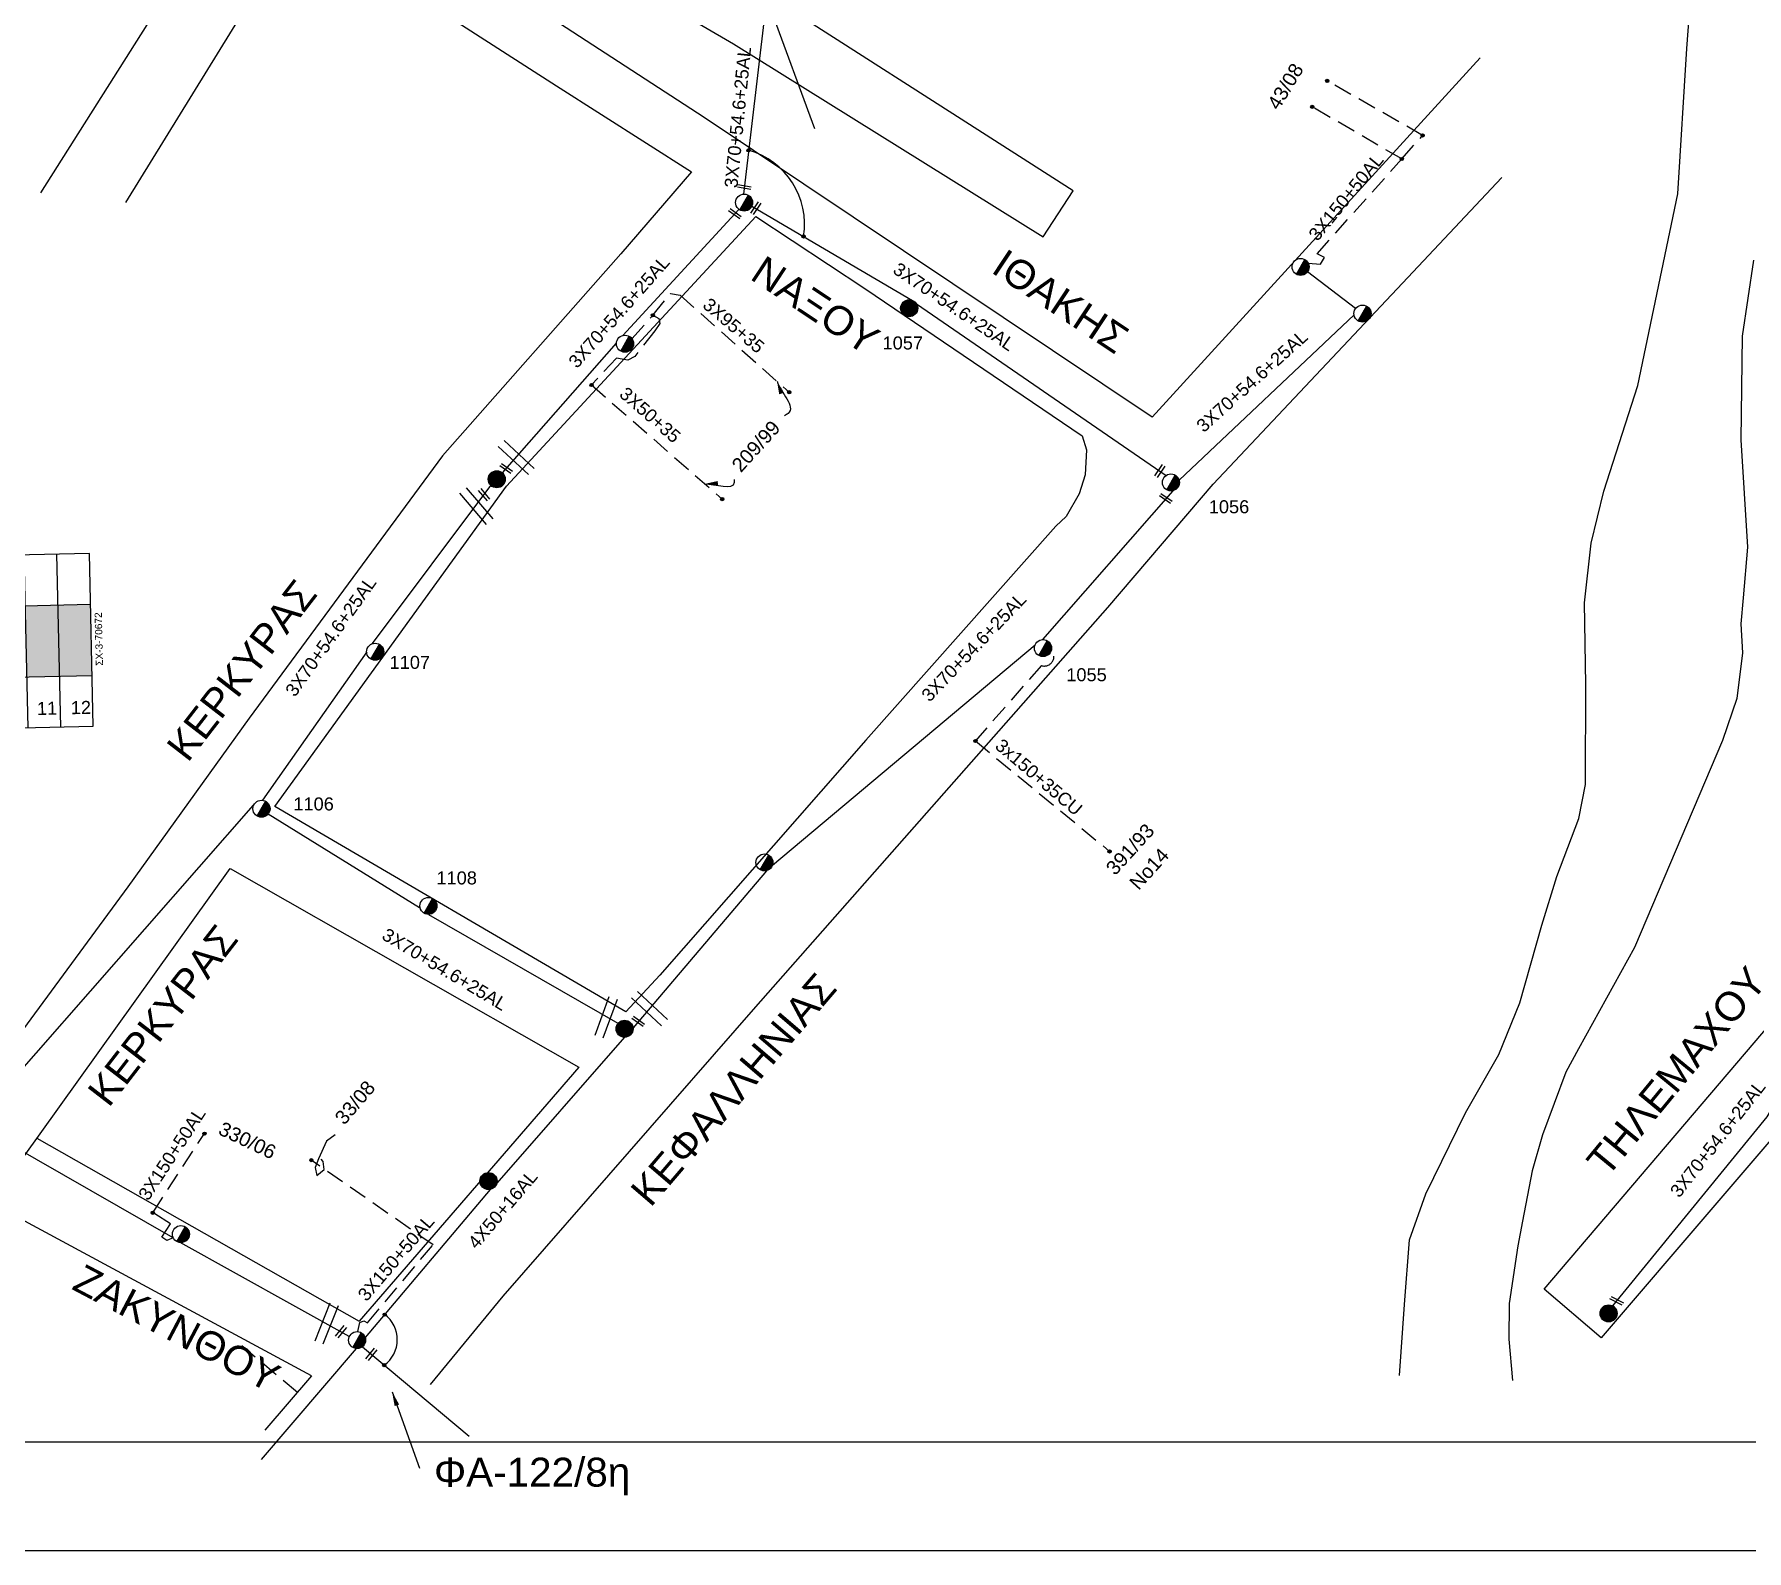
# Model space of a CAD drawing. Header units: millimetres. Extents: x 1113 to 5794, y 757 to 3537.
# Drawn here: x 2778.7 to 3015.5, y 757.3 to 967 of the extents above; entities that cross this region are included whole.
import ezdxf
from ezdxf.enums import TextEntityAlignment as Align

# ---------------------------------------------------------------- set-up
doc = ezdxf.new("R2010")
doc.units = ezdxf.units.MM
doc.linetypes.add('DASHED', pattern=[19.05, 12.7, -6.35])
for name, color, linetype in [('Άγνωστα', 7, 'Continuous'), ('Ασφαλειοκιβώτια Χ.Τ 12 αναχωρήσεων', 7, 'Continuous'), ('Γέφυρες Εναέριου Δικτύου', 7, 'Continuous'), ('Γυμνά εναέρια ΧΤ (3Φ)   3x50+35CU', 7, 'Continuous'), ('Γυμνά εναέρια ΧΤ και ΦΟΠ (3Φ)   4x50+16AL', 7, 'Continuous'), ('Επιγραφές - Σχήματα', 7, 'Continuous'), ('Καλώδια ΧΤ   3x150+50AL', 7, 'DASHED'), ('Καλώδια ΧΤ   3x150+50CU', 7, 'DASHED'), ('Καλώδια ΧΤ   3x95+35 CU', 7, 'DASHED'), ('Καλώδια ΧΤ 3Χ50AL+35CU XLPE', 7, 'DASHED'), ('Μηχανική τομή', 7, 'Continuous'), ('Στύλος Ξύλινος', 7, 'Continuous'), ('Στύλος Ξύλινος @ 1', 7, 'Continuous'), ('Στύλος ΦΜ', 7, 'Continuous'), ('Στύλος ΦΜ @ 1', 7, 'Continuous'), ('Συνδέσεις', 7, 'Continuous'), ('Συνεστραμμένα ΧΤ   3x70+54.6+25 AL', 7, 'SYN_LINE'), ('Τομή', 7, 'Continuous'), ('Υπόβαθρο ΔΕΗ', 7, 'Continuous')]:
    doc.layers.add(name, color=color, linetype=linetype)
doc.styles.get("Standard").update_dxf_attribs({"font": 'arial.ttf'})
doc.linetypes.add('PRANES_1r', pattern='A,0.5,[137,SPECLINE.shx,S=1,R=180,X=0,Y=0],0.5', length=1)
doc.linetypes.add('SYN_LINE', pattern='A,0.5,-0.0001,["/\\/\\/\\/",Standard,S=0.1,R=0,X=0,Y=-0.05],-0.25', length=0.7501)
doc.dimstyles.new('ISO-25', dxfattribs={"dimtxt": 2.5, "dimasz": 1.8, "dimexe": 1.25, "dimexo": 0.625, "dimtad": 1, "dimtxsty": 'Standard', "dimcen": 1.8, "dimadec": 0, "dimazin": 0, "dimtfac": 1, "dimtmove": 0, "dimatfit": 3, "dimfxl": 1.25, "dimarcsym": 0})

# ---------------------------------------------------------------- blocks, each defined once
blk = doc.blocks.new('ΥΠΑΡΧΩΝ ΤΣΙΜΕΝΤΕΝΙΟΣ ΣΤΥΛΟΣ')
at = {"layer": 'Στύλος ΦΜ'}
blk.add_hatch(color=7, dxfattribs=at).paths.add_polyline_path([(-1.29, -2.28, 0.574793), (2.62, 0, 0.268822), (1.3, 2.27)])
at = {"layer": 'Στύλος ΦΜ', "color": 7}
blk.add_line((-1.29, -2.28), (1.3, 2.27), dxfattribs=at)
blk.add_circle((0, 0), 2.62, dxfattribs=at)
at = {"layer": 'Στύλος ΦΜ', "flags": 4}
for tag, p in [('ΑΡΙΘΜΟΣ', (-4.68, 8.05)), ('ΤΥΠΟΣ', (-4.91, 3.03))]:
    blk.add_attdef(tag, p, '', height=4, dxfattribs=at)
blk = doc.blocks.new('ΥΠΑΡΧΩΝ ΞΥΛΙΝΟΣ ΣΤΥΛΟΣ')
at = {"layer": 'Στύλος Ξύλινος'}
h = blk.add_hatch(color=7, dxfattribs=at)
h.paths.add_polyline_path([(-2.62, 0, 0.270008), (-1.29, -2.28), (1.3, 2.27, 0.576266)])
h.paths.add_polyline_path([(-1.29, -2.28, 0.574793), (2.62, 0, 0.268822), (1.3, 2.27)])
at = {"layer": 'Στύλος Ξύλινος', "color": 7}
blk.add_line((-1.29, -2.28), (1.3, 2.27), dxfattribs=at)
blk.add_circle((0, 0), 2.62, dxfattribs=at)
at = {"layer": 'Στύλος Ξύλινος', "flags": 4}
for tag, p in [('ΑΡΙΘΜΟΣ', (-4.91, 8.6)), ('ΤΥΠΟΣ', (-4.85, 3.39))]:
    blk.add_attdef(tag, p, '', height=4, dxfattribs=at)
blk = doc.blocks.new('ΑΣΦΑΛΕΙΟΚΙΒΩΤΙΟ ΥΠΟΣΤΑΘΜΟΥ 12 ΑΝΑΧΩΡΗΣΕΩΝ')
at = {"layer": 'Ασφαλειοκιβώτια Χ.Τ 12 αναχωρήσεων', "ltscale": 40}
for p, q in [((-23.91, 54), (23.91, 54)), ((-9.83, 54), (-9.83, -54)), ((9.83, 54), (9.83, -54)), ((-23.91, 45), (23.91, 45)), ((-23.91, 36), (23.91, 36)), ((-23.91, 27), (23.91, 27)), ((-23.91, 18), (23.91, 18)), ((-23.91, 9), (23.91, 9)), ((-23.91, 0), (23.91, 0)), ((-23.91, -9), (23.91, -9)), ((-23.91, -18), (23.91, -18)), ((-23.91, -27), (23.91, -27)), ((-23.91, -36), (23.91, -36)), ((-23.91, -45), (23.91, -45))]:
    blk.add_line(p, q, dxfattribs=at)
at = {"layer": 'Ασφαλειοκιβώτια Χ.Τ 12 αναχωρήσεων'}
blk.add_lwpolyline([(-23.91, -54), (23.91, -54), (23.91, 54), (-23.91, 54)], close=True, dxfattribs=at)
for s, p in [('1', (-18.66, 50.66)), ('2', (-18.66, 42.09)), ('3', (-18.66, 33.02)), ('4', (-18.66, 23.99)), ('5', (-18.66, 14.98)), ('6', (-18.66, 5.85)), ('7', (-18.66, -2.39)), ('8', (-18.66, -12.08)), ('9', (-18.66, -20.77)), ('10', (-20.45, -29.74)), ('11', (-20.45, -38.54)), ('12', (-20.45, -47.91))]:
    blk.add_text(s, height=3.6, rotation=270, dxfattribs=at).set_placement(p)
at = {"layer": 'Ασφαλειοκιβώτια Χ.Τ 12 αναχωρήσεων', "ltscale": 40}
for tag, height, p in [('ΟΝΟΜΑ', 5, (0.11, 57.89)), ('ΚΕΙΜΕΝΟ 1', 2, (17.33, 49.23)), ('ΚΕΙΜΕΝΟ 2', 2, (17.33, 40.53)), ('ΚΕΙΜΕΝΟ 3', 2, (17.33, 31.39)), ('ΚΕΙΜΕΝΟ 4', 2, (17.33, 22.41)), ('ΚΕΙΜΕΝΟ 5', 2, (17.33, 13.57)), ('ΚΕΙΜΕΝΟ 6', 2, (17.33, 4.65)), ('ΚΕΙΜΕΝΟ 7', 2, (17.33, -4.42)), ('ΚΕΙΜΕΝΟ 8', 2, (17.33, -13.15)), ('ΚΕΙΜΕΝΟ 9', 2, (17.33, -22.28)), ('ΚΕΙΜΕΝΟ 10', 2, (17.33, -31.5)), ('ΚΕΙΜΕΝΟ 11', 2, (17.33, -40.57)), ('ΚΕΙΜΕΝΟ 12', 2, (17.33, -49.5)), ('ΣΧ', 2, (0.17, -56.08))]:
    blk.add_attdef(tag, text='', height=height, dxfattribs=at).set_placement(p, align=Align.MIDDLE_CENTER)
blk = doc.blocks.new('ΜΗΧΑΝΙΚΗ ΤΟΜΗ')
at = {"layer": 'Μηχανική τομή', "ltscale": 40}
for p, q in [((-1.89, 0.78), (1.89, 0.78)), ((1.89, 0), (-1.89, 0))]:
    blk.add_line(p, q, dxfattribs=at)
blk = doc.blocks.new('ΤΟΜΗ')
at = {"layer": 'Τομή', "ltscale": 40}
for p, q in [((-5.68, 0), (5.68, 0)), ((5.68, -2.33), (-5.68, -2.33))]:
    blk.add_line(p, q, dxfattribs=at)
blk = doc.blocks.new('_ΣΥΝΔΕΣΗ')
at = {"layer": 'Συνδέσεις', "linetype": 'SYN_LINE', "ltscale": 40}
blk.add_hatch(color=256, dxfattribs=at).paths.add_polyline_path([(0.5, -0.01, 1), (-0.5, -0.01, 1)])
at = {"layer": 'Συνδέσεις'}
blk.add_circle((0, -0.01), 0.5, dxfattribs=at)

msp = doc.modelspace()

# ---------------------------------------------------------------- hatches: boundary and pattern name
at = {"layer": 'Ασφαλειοκιβώτια Χ.Τ 12 αναχωρήσεων', "lineweight": -3}
msp.add_hatch(color=85, dxfattribs=at).paths.add_polyline_path([(2781.97, 888.06), (2777.48, 887.96), (2777.7, 878.14), (2782.2, 878.24)])
at = {"layer": 'Καλώδια ΧΤ 3Χ50AL+35CU XLPE', "lineweight": -3}
h = msp.add_hatch(color=4, dxfattribs=at)
h.dxf.hatch_style = 1
h.paths.add_polyline_path([(2786.47, 888.17), (2781.97, 888.06), (2782.2, 878.24), (2786.7, 878.34)])

# ---------------------------------------------------------------- linework, layer by layer
at = {"layer": 'Άγνωστα', "linetype": 'SYN_LINE', "lineweight": -3, "ltscale": 20}
msp.add_lwpolyline([(2880.51, 970.39), (2886.56, 953.96)], dxfattribs=at)
at = {"layer": 'Άγνωστα', "color": 2, "linetype": 'DASHED', "lineweight": -3, "ltscale": 0.2}
msp.add_lwpolyline([(2919.31, 881.87, -0.781131), (2917.93, 879.7), (2908.81, 869.27), (2927.37, 854)], format="xyb", dxfattribs=at)
at = {"layer": 'Γέφυρες Εναέριου Δικτύου', "lineweight": -3}
msp.add_arc((2874.58, 940.73), 10.62, 350.8733, 74.245, dxfattribs=at)
at = {"layer": 'Γυμνά εναέρια ΧΤ και ΦΟΠ (3Φ)   4x50+16AL', "color": 173, "lineweight": -3}
for points in [[(2860.3, 828.29), (2842.64, 808.12)], [(2841.72, 807.26), (2824.45, 786.75)], [(2823.21, 785.23), (2810.07, 769.91)]]:
    msp.add_lwpolyline(points, dxfattribs=at)
at = {"layer": 'Επιγραφές - Σχήματα', "lineweight": -3}
for points in [[(1112.77, 1783.73), (3154.51, 1783.73), (3154.51, 757.28), (1112.77, 757.28)], [(1127.77, 1768.73), (3139.51, 1768.73), (3139.51, 772.28), (1127.77, 772.28)]]:
    msp.add_lwpolyline(points, close=True, dxfattribs=at)
msp.add_lwpolyline([(2820.28, 814.82), (2819.08, 813.94), (2817.98, 811.46), (2817.52, 810.3), (2817.75, 809.17), (2818.79, 810), (2818.65, 811.13), (2818.36, 811.43)], dxfattribs=at)
at = {"layer": 'Καλώδια ΧΤ   3x150+50AL', "color": 2, "lineweight": -3, "ltscale": 0.2}
for points in [[(2954.84, 935.34), (2956.53, 935.2), (2957.1, 936.15), (2956.05, 936.65), (2967.76, 949.76), (2970.65, 953.01), (2957.46, 960.56)], [(2967.76, 949.76), (2955.38, 956.97)]]:
    msp.add_lwpolyline(points, dxfattribs=at)
at = {"layer": 'Καλώδια ΧΤ   3x150+50AL', "color": 62, "lineweight": -3, "ltscale": 0.2}
msp.add_lwpolyline([(2797.91, 800.56), (2797.02, 800.18), (2796.35, 800.66), (2797.51, 802.5), (2795.08, 804.03), (2802.22, 814.97)], dxfattribs=at)
at = {"layer": 'Καλώδια ΧΤ   3x150+50AL', "color": 173, "lineweight": -3, "ltscale": 0.2}
msp.add_lwpolyline([(2823.44, 787.58), (2823.73, 788.83), (2824.28, 789.09), (2824.75, 788.8), (2833.83, 799.58), (2817, 811.3)], dxfattribs=at)
at = {"layer": 'Καλώδια ΧΤ   3x150+50CU', "lineweight": -3, "ltscale": 0.2}
msp.add_lwpolyline([(2817.03, 781.45), (2815.07, 779.18), (2807.39, 785.6)], dxfattribs=at)
at = {"layer": 'Καλώδια ΧΤ   3x95+35 CU', "color": 2, "lineweight": -3, "ltscale": 0.2}
for points in [[(2861.33, 924.89), (2864.22, 928.14), (2866.65, 931.17), (2867.99, 930.9), (2883.08, 917.5)], [(2864.22, 928.14), (2865.03, 927.7), (2865.19, 927.02), (2864.51, 925.98), (2861.71, 922.45), (2860.74, 921.93), (2859.18, 922.22), (2855.74, 918.5), (2873.81, 902.73)]]:
    msp.add_lwpolyline(points, dxfattribs=at)
at = {"layer": 'Συνεστραμμένα ΧΤ   3x70+54.6+25 AL', "color": 2, "lineweight": -3, "ltscale": 20}
for points in [[(2879.76, 970.27), (2876.74, 944.89)], [(2860.09, 925.35), (2876.13, 942.78)], [(2877.92, 943.24), (2900.14, 930.19)], [(2900.68, 929.71), (2935.19, 905.99)], [(2936.99, 905.32), (2961.16, 928.2)], [(2843.43, 906.33), (2859.2, 924.3)], [(2936.09, 903.87), (2918.1, 883.28)], [(2917.07, 882.54), (2880.75, 852.06)], [(2879.91, 851.32), (2861.48, 829.61)]]:
    msp.add_lwpolyline(points, dxfattribs=at)
at = {"layer": 'Συνεστραμμένα ΧΤ   3x70+54.6+25 AL', "color": 2, "lineweight": -3, "ltscale": 10}
msp.add_lwpolyline([(2961.37, 929.06), (2954.75, 934.17)], dxfattribs=at)
at = {"layer": 'Συνεστραμμένα ΧΤ   3x70+54.6+25 AL', "color": 62, "lineweight": -3, "ltscale": 20}
for points in [[(2825.48, 882.74), (2841.81, 904.62)], [(2810.31, 861.06), (2824.71, 881.59)], [(2771.38, 817.54), (2809.03, 860.39)], [(2811.02, 859.17), (2831.96, 846.22)], [(2833.22, 845.28), (2859.39, 830.22)], [(2797.91, 800.56), (2771.42, 815.72)], [(2822.25, 786.89), (2798.87, 799.9)]]:
    msp.add_lwpolyline(points, dxfattribs=at)
at = {"layer": 'Συνεστραμμένα ΧΤ   3x70+54.6+25 AL', "color": 30, "lineweight": -3, "ltscale": 20}
msp.add_lwpolyline([(2996.95, 791.13), (3018.26, 817.31), (3037, 849.35)], dxfattribs=at)
at = {"layer": 'Συνεστραμμένα ΧΤ   3x70+54.6+25 AL', "color": 173, "lineweight": -3, "ltscale": 20}
msp.add_lwpolyline([(2824.06, 785.48), (2838.81, 773.14)], dxfattribs=at)
at = {"layer": 'Υπόβαθρο ΔΕΗ', "lineweight": -3}
for points in [[(2978.62, 963.72), (2933.27, 914.05), (2871.31, 955.5), (2824.08, 986.22), (2769.72, 1022.34), (2772.4, 1027.16), (2825.38, 994.88), (2875.36, 965.67), (2918.16, 938.98), (2922.31, 945.33), (2872.04, 977.55), (2807.02, 1016.54), (2775.78, 1035.43), (2788.79, 1056.13), (2843.18, 1025.15), (2899.07, 993.41), (2930.95, 975.47), (2934.76, 982.1), (2899.2, 1002.04), (2935.19, 1058.69), (2968.1, 1112.99), (2986.63, 1100.69)], [(2724.37, 886.27), (2687, 865.26), (2674.6, 914.97), (2674.83, 916.72), (2675.69, 918.44), (2722.29, 970.3), (2728.12, 975.53), (2736.01, 980.21), (2742.16, 984.96), (2747.95, 993.67), (2763.07, 1016.99), (2806.67, 987.96), (2779.55, 945.06)], [(2791.35, 943.72), (2815.39, 982.74), (2850.9, 959.89), (2869.56, 947.97), (2859.81, 936.64), (2835.12, 908.68), (2808.43, 872.41), (2791.63, 849.11), (2772.04, 822.48), (2739.78, 778.13)], [(2833.48, 780.26), (2843.53, 792.48), (2878.44, 832.49), (2927.13, 887.74), (2941.68, 904.8), (2967.87, 932.6), (2981.58, 947.21)], [(2860.49, 831.79), (2811.95, 860.22), (2843.99, 904.49), (2878.48, 941.79), (2893.54, 931.85), (2923.57, 911.47), (2924.16, 909.55), (2924.01, 906.09), (2923.17, 903.46), (2921.36, 900.31), (2919.93, 898.98), (2893.67, 869.37), (2865.17, 836.88), (2860.49, 831.79)], [(2753.43, 778.59), (2805.78, 851.65), (2853.97, 824.17), (2823.6, 789.04)], [(2779.04, 814.33), (2823.6, 789.04)], [(2817.03, 781.45), (2772.65, 805.4)], [(2817.03, 781.45), (2810.58, 773.98)]]:
    msp.add_lwpolyline(points, dxfattribs=at)
at = {"layer": 'Υπόβαθρο ΔΕΗ', "linetype": 'PRANES_1r', "lineweight": -3, "ltscale": 0.2}
for points in [[(2967.44, 781.52), (2968.16, 791.34), (2968.82, 800.3), (2971.09, 806.66), (2976.56, 817.83), (2981.2, 825.89), (2984.09, 833.05), (2987.13, 843.81), (2989.2, 850.51), (2992.25, 858.54), (2993.17, 863.27), (2993.2, 877.08), (2993.04, 888.38), (2993.93, 896.61), (2995.68, 903.8), (3000.38, 918.42), (3005.94, 944.93), (3007.18, 965.05), (3008.63, 984.57), (3009.66, 998.39), (3013.53, 1017.51), (3020.05, 1039.38)], [(3016.39, 935.78), (3014.84, 925.27), (3014.63, 910.9), (3015.56, 896.06), (3014.96, 889.07), (3014.66, 885.48), (3014.86, 881.44), (3014.1, 875.16), (3012.12, 869.32), (2999.93, 840.73), (2992.21, 826.71), (2990.43, 823.48), (2987.23, 814.82), (2985.77, 809.81), (2984.45, 802.88), (2983.79, 799.43), (2982.61, 791.49), (2982.56, 786.55), (2983.05, 780.82)]]:
    msp.add_lwpolyline(points, dxfattribs=at)
at = {"layer": 'Υπόβαθρο ΔΕΗ', "lineweight": -3, "ltscale": 0.2}
msp.add_lwpolyline([(3066.78, 781.68), (3085.61, 805.77), (3043.85, 843.4), (2995.33, 786.72), (2987.44, 793.47), (3035.92, 850.36), (3018.67, 866.79)], dxfattribs=at)
at = {"layer": 'Υπόβαθρο ΔΕΗ', "lineweight": -3}
msp.add_arc((2824.56, 786.47), 4.33, 305.6986, 53.37, dxfattribs=at)

# ---------------------------------------------------------------- block references
at = {"layer": 'Ασφαλειοκιβώτια Χ.Τ 12 αναχωρήσεων', "lineweight": -3, "xscale": 0.4999999999999986, "yscale": 0.4999999999999986, "zscale": 0.4999999999999986, "rotation": 91.30219611760586}
msp.add_blockref('ΑΣΦΑΛΕΙΟΚΙΒΩΤΙΟ ΥΠΟΣΤΑΘΜΟΥ 12 ΑΝΑΧΩΡΗΣΕΩΝ', (2759.59, 882.64), dxfattribs=at).add_auto_attribs({'ΟΝΟΜΑ': 'ΦΑ-122', 'ΣΧ': 'ΣΧ-3-70672'})
at = {"layer": 'Μηχανική τομή', "lineweight": -3}
for p, xscale, yscale, zscale, rotation in [((2876.83, 945.69), 0.5000000000003202, 0.5000000000003202, 0.5000000000003202, 349.4408862837246), ((2875.45, 942.04), 0.5000000000006954, 0.5000000000006954, 0.5000000000006954, 325.0434882893755), ((2878.61, 942.84), 0.5000000000005929, 0.5000000000005929, 0.5000000000005929, 56.20589222568334), ((2843.83, 906.8), 0.5000000000006954, 0.5000000000006954, 0.5000000000006954, 325.0434882893755), ((2934.46, 906.49), 0.5000000000006369, 0.5000000000006369, 0.5000000000006369, 55.29374642233957), ((2840.74, 903.19), 0.5000000000006662, 0.5000000000006662, 0.5000000000006662, 310.4370783745611), ((2935.02, 902.65), 0.5000000000006954, 0.5000000000006954, 0.5000000000006954, 325.0434882893755), ((2862.09, 830.34), 0.5000000000006954, 0.5000000000006954, 0.5000000000006954, 325.0434882893755), ((2997.38, 791.67), 0.5000000000003164, 0.5000000000003164, 0.5000000000003164, 333.0260046742604), ((2821.25, 787.44), 0.5000000000008722, 0.5000000000008722, 0.5000000000008722, 50.49625211191124), ((2825.45, 784.32), 0.5000000000008722, 0.5000000000008722, 0.5000000000008722, 50.49625211191124)]:
    msp.add_blockref('ΜΗΧΑΝΙΚΗ ΤΟΜΗ', p, dxfattribs=dict(at, xscale=xscale, yscale=yscale, zscale=zscale, rotation=rotation))
at = {"layer": 'Στύλος Ξύλινος @ 1', "lineweight": -3, "ltscale": 40}
ref = msp.add_blockref('ΥΠΑΡΧΩΝ ΞΥΛΙΝΟΣ ΣΤΥΛΟΣ', (2899.66, 929.11), dxfattribs=dict(at, xscale=0.4499999999998181, yscale=0.4499999999998181, zscale=0.4499999999998181))
ref.add_attrib('ΤΥΠΟΣ', '1057', (2895.98, 923.41), dxfattribs={"layer": 'Στύλος Ξύλινος', "height": 1.8, "flags": 4})
at = {"layer": 'Στύλος Ξύλινος @ 1', "lineweight": -3, "ltscale": 40, "xscale": 0.4499999999998181, "yscale": 0.4499999999998181, "zscale": 0.4499999999998181}
for p in [(2842.64, 905.46), (2860.31, 829.47), (2841.5, 808.41), (2996.36, 790.11)]:
    msp.add_blockref('ΥΠΑΡΧΩΝ ΞΥΛΙΝΟΣ ΣΤΥΛΟΣ', p, dxfattribs=at)
at = {"layer": 'Στύλος ΦΜ @ 1', "lineweight": -3, "ltscale": 40, "xscale": 0.4499999999998181, "yscale": 0.4499999999998181, "zscale": 0.4499999999998181}
for p in [(2876.84, 943.72), (2953.77, 934.83), (2962.33, 928.37), (2860.37, 924.21), (2879.65, 852.47), (2798.97, 801.07), (2823.33, 786.41)]:
    msp.add_blockref('ΥΠΑΡΧΩΝ ΤΣΙΜΕΝΤΕΝΙΟΣ ΣΤΥΛΟΣ', p, dxfattribs=at)
at = {"layer": 'Στύλος ΦΜ @ 1', "lineweight": -3, "ltscale": 40}
ref = msp.add_blockref('ΥΠΑΡΧΩΝ ΤΣΙΜΕΝΤΕΝΙΟΣ ΣΤΥΛΟΣ', (2935.85, 905.02), dxfattribs=dict(at, xscale=0.4499999999998181, yscale=0.4499999999998181, zscale=0.4499999999998181))
ref.add_attrib('ΤΥΠΟΣ', '1056', (2941.08, 900.76), dxfattribs={"layer": 'Στύλος ΦΜ', "height": 1.8, "flags": 4})
ref = msp.add_blockref('ΥΠΑΡΧΩΝ ΤΣΙΜΕΝΤΕΝΙΟΣ ΣΤΥΛΟΣ', (2918.16, 882.11), dxfattribs=dict(at, xscale=0.4499999999998181, yscale=0.4499999999998181, zscale=0.4499999999998181))
ref.add_attrib('ΤΥΠΟΣ', '1055', (2921.38, 877.53), dxfattribs={"layer": 'Στύλος ΦΜ', "height": 1.8, "flags": 4})
ref = msp.add_blockref('ΥΠΑΡΧΩΝ ΤΣΙΜΕΝΤΕΝΙΟΣ ΣΤΥΛΟΣ', (2825.83, 881.61), dxfattribs=dict(at, xscale=0.4499999999998181, yscale=0.4499999999998181, zscale=0.4499999999998181))
ref.add_attrib('ΤΥΠΟΣ', '1107', (2827.82, 879.24), dxfattribs={"layer": 'Στύλος ΦΜ', "height": 1.8, "flags": 4})
ref = msp.add_blockref('ΥΠΑΡΧΩΝ ΤΣΙΜΕΝΤΕΝΙΟΣ ΣΤΥΛΟΣ', (2810.11, 859.9), dxfattribs=dict(at, xscale=0.4499999999998181, yscale=0.4499999999998181, zscale=0.4499999999998181))
ref.add_attrib('ΤΥΠΟΣ', '1106', (2814.52, 859.66), dxfattribs={"layer": 'Στύλος ΦΜ', "height": 1.8, "flags": 4})
ref = msp.add_blockref('ΥΠΑΡΧΩΝ ΤΣΙΜΕΝΤΕΝΙΟΣ ΣΤΥΛΟΣ', (2833.19, 846.46), dxfattribs=dict(at, xscale=0.4499999999998181, yscale=0.4499999999998181, zscale=0.4499999999998181))
ref.add_attrib('ΤΥΠΟΣ', '1108', (2834.3, 849.43), dxfattribs={"layer": 'Στύλος ΦΜ', "height": 1.8, "flags": 4})
at = {"layer": 'Συνδέσεις', "lineweight": -3, "xscale": 0.4499999999998181, "yscale": 0.4499999999998181, "zscale": 0.4499999999998181}
for p in [(2957.46, 960.56), (2955.38, 956.97), (2970.65, 953.01), (2877.46, 950.95), (2967.76, 949.76), (2885.06, 939.05), (2864.22, 928.14), (2855.74, 918.5), (2883.08, 917.5), (2873.81, 902.73), (2908.81, 869.27), (2927.37, 854), (2802.22, 814.97), (2817, 811.3), (2795.08, 804.03), (2827.14, 789.94), (2827.08, 782.95)]:
    msp.add_blockref('_ΣΥΝΔΕΣΗ', p, dxfattribs=at)
at = {"layer": 'Τομή', "lineweight": -3}
for p, xscale, yscale, zscale, rotation in [((2844.93, 908.05), 0.4999999999999835, 0.4999999999999835, 0.4999999999999835, 136.9300396597064), ((2839.38, 901.38), 0.4999999999999892, 0.4999999999999892, 0.4999999999999892, 130.3804470729538), ((2858.3, 830.85), 0.4999999999999286, 0.4999999999999286, 0.4999999999999286, 249.9105016464683), ((2863.36, 831.83), 0.4999999999999835, 0.4999999999999835, 0.4999999999999835, 136.9300396597064), ((2818.58, 788.93), 0.4999999999999051, 0.4999999999999051, 0.4999999999999051, 68.3361413962051)]:
    msp.add_blockref('ΤΟΜΗ', p, dxfattribs=dict(at, xscale=xscale, yscale=yscale, zscale=zscale, rotation=rotation))

# ---------------------------------------------------------------- texts
at = {"layer": 'Γυμνά εναέρια ΧΤ (3Φ)   3x50+35CU', "color": 7, "lineweight": -3, "insert": (2860.63, 918.38), "char_height": 1.8, "width": 168.3718, "attachment_point": 1, "rotation": 318.7817}
msp.add_mtext('3X50+35', dxfattribs=at)
at = {"layer": 'Γυμνά εναέρια ΧΤ και ΦΟΠ (3Φ)   4x50+16AL', "color": 7, "lineweight": -3, "insert": (2838.49, 800.04), "char_height": 1.8, "width": 168.3718, "attachment_point": 1, "rotation": 49.6447}
msp.add_mtext('4X50+16AL', dxfattribs=at)
at = {"layer": 'Επιγραφές - Σχήματα', "color": 7, "lineweight": -3, "char_height": 4, "width": 168.3718, "attachment_point": 1}
for s, insert, rotation in [('ΝΑΞΟΥ', (2879.7, 936.57), 326.4484), ('ΙΘΑΚΗΣ', (2913.03, 937.5), 326.4484), ('ΚΕΡΚΥΡΑΣ', (2796.75, 868.61), 52.2879), ('ΚΕΡΚΥΡΑΣ', (2785.83, 820.89), 52.2879), ('ΤΗΛΕΜΑΧΟΥ', (2993.07, 811.33), 50.5241), ('ΚΕΦΑΛΛΗΝΙΑΣ', (2860.86, 807.25), 49.4261), ('ΖΑΚΥΝΘΟΥ', (2785.59, 797.07), 332.2406)]:
    msp.add_mtext(s, dxfattribs=dict(at, insert=insert, rotation=rotation))
at = {"layer": 'Επιγραφές - Σχήματα', "color": 2, "lineweight": -3, "insert": (2912.56, 869.73), "char_height": 1.8, "width": 168.3718, "attachment_point": 1, "rotation": 319.6431}
msp.add_mtext('3x150+35CU', dxfattribs=at)
at = {"layer": 'Επιγραφές - Σχήματα', "color": 7, "lineweight": -3, "insert": (2833.96, 770.15), "char_height": 4, "width": 168.3718, "attachment_point": 1}
msp.add_mtext('ΦΑ-122/8η', dxfattribs=at)
at = {"layer": 'Καλώδια ΧΤ   3x150+50AL', "color": 7, "lineweight": -3, "char_height": 1.8, "width": 168.3718, "attachment_point": 1}
for s, insert, rotation in [('{\\H1.083x;\\C256;43/08}', (2949.06, 957.4), 58.5453), ('3X150+50AL', (2954.72, 939.42), 50.6675), ('{\\H1.083x;\\C256;209/99}', (2874.95, 907.6), 47.7712), ('{\\H1.083x;\\C256;391/93}', (2926.68, 851.87), 47.7712), ('{\\H1.083x;\\C256;No14}', (2929.93, 849.83), 47.7712), ('{\\H1.083x;\\C256;33/08}', (2820.08, 817.31), 49.5939), ('3X150+50AL', (2792.96, 806.57), 56.7047), ('{\\H1.083x;\\C256;330/06}', (2804.83, 816.71), 334.4763), ('3X150+50AL', (2823.27, 792.82), 49.417)]:
    msp.add_mtext(s, dxfattribs=dict(at, insert=insert, rotation=rotation))
at = {"layer": 'Καλώδια ΧΤ   3x95+35 CU', "color": 2, "lineweight": -3, "insert": (2872.13, 930.7), "char_height": 1.8, "width": 168.3718, "attachment_point": 1, "rotation": 319.5214}
msp.add_mtext('3X95+35', dxfattribs=at)
at = {"layer": 'Συνεστραμμένα ΧΤ   3x70+54.6+25 AL', "color": 7, "lineweight": -3, "char_height": 1.8, "width": 168.3718, "attachment_point": 1}
for insert, rotation in [((2874.11, 945.86), 84.3757), ((2852.39, 921.88), 48.5854), ((2898.27, 935.57), 325.8468), ((2939.18, 913.17), 41.9679), ((2813.27, 876.29), 54.4953), ((2901.18, 875.8), 46.3151), ((2827.53, 843.5), 329.0114), ((3004.71, 807.09), 52.0276)]:
    msp.add_mtext('3X70+54.6+25AL', dxfattribs=dict(at, insert=insert, rotation=rotation))

# ---------------------------------------------------------------- leaders
at = {"layer": 'Επιγραφές - Σχήματα', "lineweight": -3, "path_type": 1}
for points in [[(2881.39, 919.01), (2882.91, 914.56), (2882.43, 914.25)], [(2871.41, 904.82), (2875.5, 905.06), (2875.49, 905.41)]]:
    msp.add_leader(points, dimstyle='ISO-25', override={"dimgap": 0.625, "dimtad": 0}, dxfattribs=at)
at = {"layer": 'Επιγραφές - Σχήματα', "lineweight": -3, "ltscale": 40}
msp.add_leader([(2828.16, 779.28), (2831.95, 768.68)], dimstyle='ISO-25', override={"dimasz": 2, "dimtad": 0}, dxfattribs=at)

doc.saveas('drawing.dxf')
